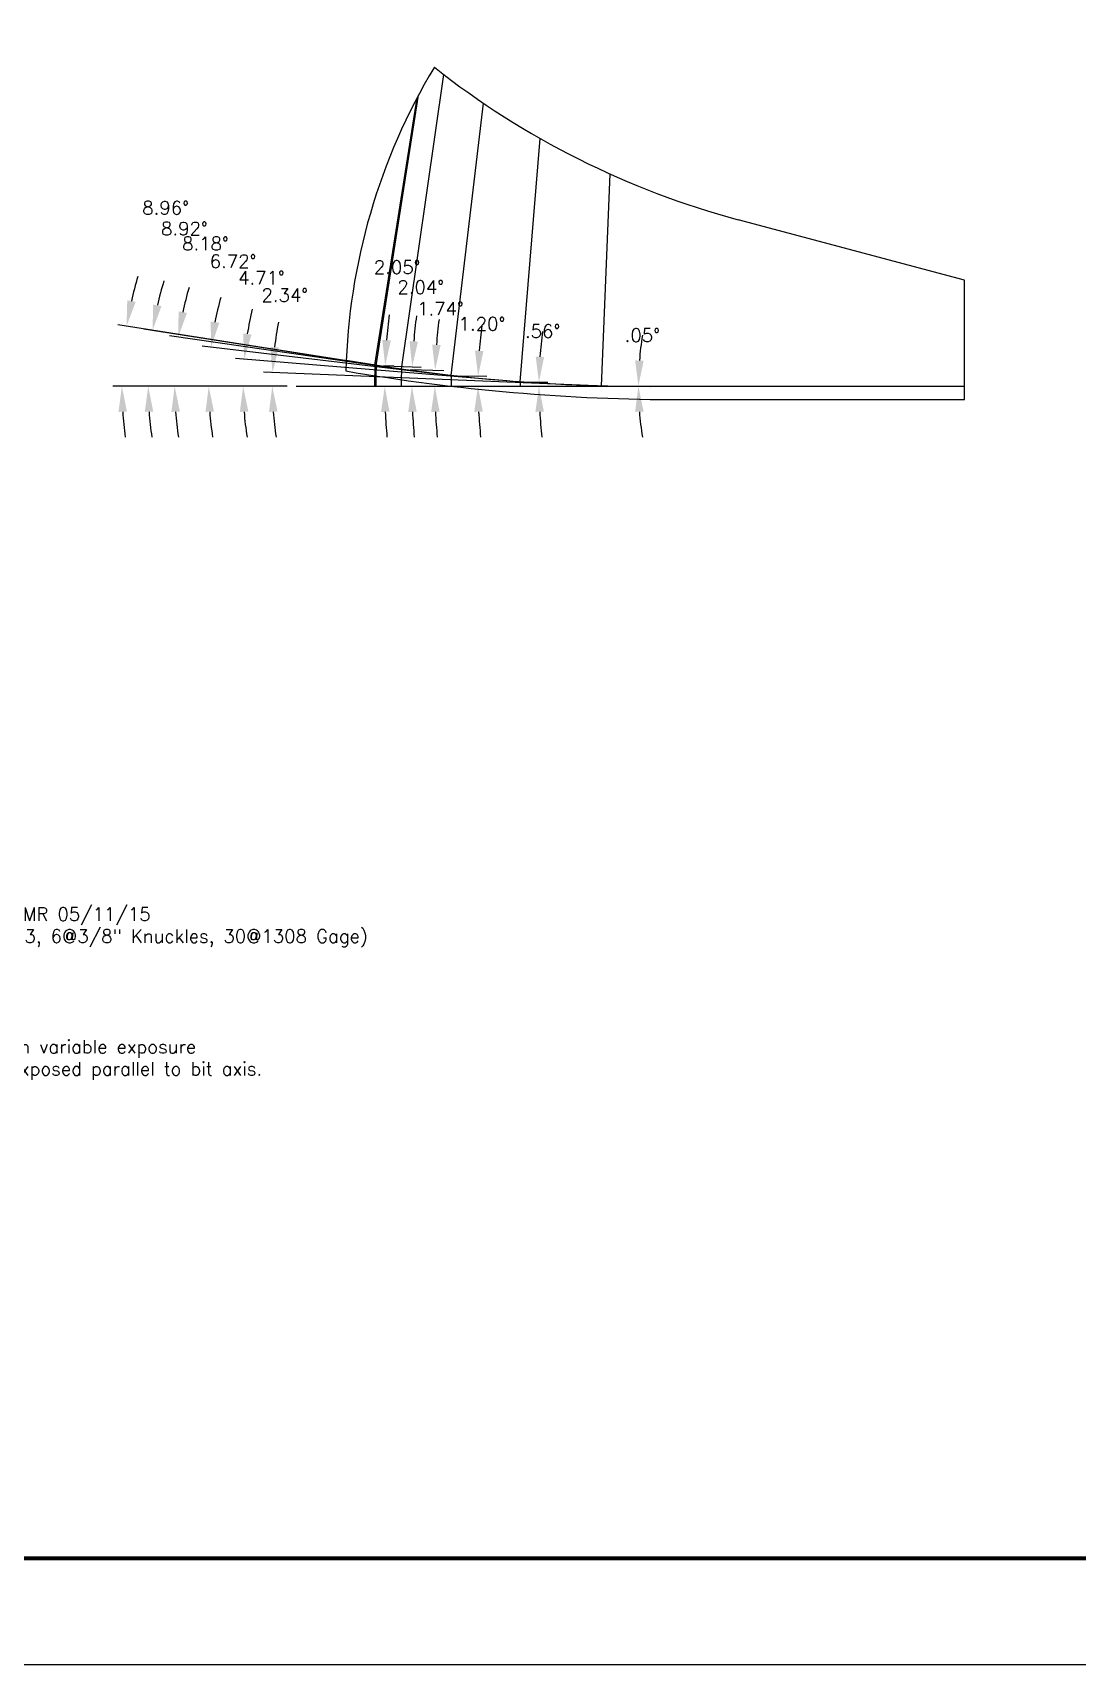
# Model space of a CAD drawing. Extents: x 72.5 to 140.5, y -17.7 to 26.
# Drawn here: x 124.52 to 131.91, y 3.96 to 15.5 of the extents above; entities that cross this region are included whole.
import ezdxf
from ezdxf.enums import TextEntityAlignment as Align

# ---------------------------------------------------------------- set-up
doc = ezdxf.new("R2010")
doc.units = 0
doc.header["$MEASUREMENT"] = 0
doc.header["$PDMODE"] = 3
doc.layers.get('0').update_dxf_attribs({"linetype": 'CONTINUOUS'})
doc.layers.get('Defpoints').update_dxf_attribs({"color": 10, "linetype": 'CONTINUOUS'})
for name, color, linetype in [('Dims', 4, 'CONTINUOUS'), ('ODG-42639R1', 7, 'CONTINUOUS'), ('Title Block', 7, 'CONTINUOUS')]:
    doc.layers.add(name, color=color, linetype=linetype)
doc.styles.add('RomanD', font='romand.shx', dxfattribs={"width": 0.9})
doc.styles.add('RomanS', font='romans')
doc.dimstyles.get("Standard").update_dxf_attribs({"dimtxt": 0.094, "dimasz": 0.18, "dimexe": 0.0625, "dimexo": 0.0625, "dimgap": 0.09, "dimtad": 0, "dimtih": 1, "dimtoh": 1, "dimdec": 4, "dimzin": 4, "dimdsep": 46, "dimtxsty": 'RomanS', "dimcen": 0.09, "dimazin": 1, "dimtfac": 1, "dimtdec": 4, "dimtofl": 0, "dimtmove": 0, "dimatfit": 1, "dimfxl": 1, "dimtolj": 1, "dimtzin": 0, "dimarcsym": 0})

# ---------------------------------------------------------------- blocks, each defined once
blk = doc.blocks.new('*D91')
at = {"layer": 'Defpoints', "color": 0, "transparency": 16777216}
for p in [(126.215, 13.028), (126.384, 12.996), (128.51, 12.999), (128.573, 12.996), (129.109, 12.996)]:
    blk.add_point(p, dxfattribs=at)
at = {"layer": 'Dims', "color": 0, "lineweight": -2, "transparency": 16777216}
for p, q in [((128.448, 13.002), (126.154, 13.095)), ((126.321, 12.996), (126.152, 12.996))]:
    blk.add_line(p, q, dxfattribs=at)
for start, end in [(168.9878, 173.3251), (184.3374, 188.6747)]:
    blk.add_arc((128.593, 12.996), 2.378, start, end, dxfattribs=at)
at = {"layer": 'Dims', "color": 0, "transparency": 16777216}
for points in [[(126.261, 13.27), (126.201, 13.274), (126.217, 13.093)], [(126.192, 12.815), (126.252, 12.817), (126.215, 12.996)]]:
    blk.add_solid(points, dxfattribs=at)
at = {"layer": 'Dims', "color": 0, "transparency": 16777216, "insert": (126.304, 13.641), "char_height": 0.094, "attachment_point": 5, "style": 'RomanS'}
blk.add_mtext('\\A1;2.34°', dxfattribs=at)
blk = doc.blocks.new('*D92')
at = {"layer": 'Defpoints', "color": 0, "transparency": 16777216}
for p in [(126.01, 13.06), (126.384, 12.996), (127.935, 13.029), (127.998, 13.024), (129.109, 12.996)]:
    blk.add_point(p, dxfattribs=at)
at = {"layer": 'Dims', "color": 0, "lineweight": -2, "transparency": 16777216}
for p, q in [((127.873, 13.034), (125.955, 13.192)), ((126.321, 12.996), (125.947, 12.996))]:
    blk.add_line(p, q, dxfattribs=at)
for start, end in [(166.4456, 170.8691), (184.4235, 188.847)]:
    blk.add_arc((128.341, 12.996), 2.332, start, end, dxfattribs=at)
at = {"layer": 'Dims', "color": 0, "transparency": 16777216}
for points in [[(126.068, 13.362), (126.009, 13.369), (126.017, 13.187)], [(125.986, 12.815), (126.046, 12.817), (126.009, 12.996)]]:
    blk.add_solid(points, dxfattribs=at)
at = {"layer": 'Dims', "color": 0, "transparency": 16777216, "insert": (126.139, 13.764), "char_height": 0.094, "attachment_point": 5, "style": 'RomanS'}
blk.add_mtext('\\A1;4.71°', dxfattribs=at)
blk = doc.blocks.new('*D93')
at = {"layer": 'Defpoints', "color": 0, "transparency": 16777216}
for p in [(125.768, 13.088), (127.449, 13.075), (127.511, 13.068), (126.384, 12.996), (129.109, 12.996)]:
    blk.add_point(p, dxfattribs=at)
at = {"layer": 'Dims', "color": 0, "lineweight": -2, "transparency": 16777216}
for p, q in [((127.387, 13.083), (125.72, 13.279)), ((126.321, 12.996), (125.703, 12.996))]:
    blk.add_line(p, q, dxfattribs=at)
for start, end in [(164.5461, 168.9149), (184.3688, 188.7376)]:
    blk.add_arc((128.127, 12.996), 2.361, start, end, dxfattribs=at)
at = {"layer": 'Dims', "color": 0, "transparency": 16777216}
for points in [[(125.84, 13.445), (125.78, 13.454), (125.782, 13.272)], [(125.743, 12.815), (125.803, 12.817), (125.766, 12.996)]]:
    blk.add_solid(points, dxfattribs=at)
at = {"layer": 'Dims', "color": 0, "transparency": 16777216, "insert": (125.938, 13.88), "char_height": 0.094, "attachment_point": 5, "style": 'RomanS'}
blk.add_mtext('\\A1;6.72°', dxfattribs=at)
blk = doc.blocks.new('*D94')
at = {"layer": 'Defpoints', "color": 0, "transparency": 16777216}
for p in [(125.528, 13.112), (127.097, 13.121), (127.159, 13.112), (126.384, 12.996), (129.109, 12.996)]:
    blk.add_point(p, dxfattribs=at)
at = {"layer": 'Dims', "color": 0, "lineweight": -2, "transparency": 16777216}
for p, q in [((127.035, 13.13), (125.488, 13.352)), ((126.321, 12.996), (125.463, 12.996))]:
    blk.add_line(p, q, dxfattribs=at)
for start, end in [(163.3885, 167.6058), (184.2173, 188.4346)]:
    blk.add_arc((127.971, 12.996), 2.446, start, end, dxfattribs=at)
at = {"layer": 'Dims', "color": 0, "transparency": 16777216}
for points in [[(125.612, 13.515), (125.553, 13.526), (125.55, 13.344)], [(125.502, 12.815), (125.562, 12.817), (125.525, 12.996)]]:
    blk.add_solid(points, dxfattribs=at)
at = {"layer": 'Dims', "color": 0, "transparency": 16777216, "insert": (125.743, 14.005), "char_height": 0.094, "attachment_point": 5, "style": 'RomanS'}
blk.add_mtext('\\A1;8.18°', dxfattribs=at)
blk = doc.blocks.new('*D97')
at = {"layer": 'Defpoints', "color": 0, "transparency": 16777216}
for p in [(128.541, 12.998), (128.541, 12.996), (128.803, 12.996), (131.109, 12.996)]:
    blk.add_point(p, dxfattribs=at)
at = {"layer": 'Dims', "color": 0, "lineweight": -2, "transparency": 16777216}
for p, q in [((128.604, 12.998), (128.865, 12.998)), ((128.604, 12.996), (128.865, 12.996))]:
    blk.add_line(p, q, dxfattribs=at)
for start, end in [(171.0063, 175.4796), (184.4732, 188.9464)]:
    blk.add_arc((131.109, 12.996), 2.306, start, end, dxfattribs=at)
at = {"layer": 'Dims', "color": 0, "transparency": 16777216}
for points in [[(128.84, 13.176), (128.78, 13.179), (128.803, 12.998)], [(128.78, 12.815), (128.84, 12.817), (128.803, 12.996)]]:
    blk.add_solid(points, dxfattribs=at)
at = {"layer": 'Dims', "color": 0, "transparency": 16777216, "insert": (128.831, 13.357), "char_height": 0.094, "attachment_point": 5, "style": 'RomanS'}
blk.add_mtext('\\A1;.05°', dxfattribs=at)
blk = doc.blocks.new('*D98')
at = {"layer": 'Defpoints', "color": 0, "transparency": 16777216}
for p in [(127.966, 13.027), (127.966, 12.996), (128.1, 13.006), (131.109, 12.996)]:
    blk.add_point(p, dxfattribs=at)
at = {"layer": 'Dims', "color": 0, "lineweight": -2, "transparency": 16777216}
for p, q in [((128.029, 13.026), (128.163, 13.025)), ((128.029, 12.996), (128.163, 12.996))]:
    blk.add_line(p, q, dxfattribs=at)
for start, end in [(172.5811, 176.0093), (183.4282, 186.8563)]:
    blk.add_arc((131.109, 12.996), 3.009, start, end, dxfattribs=at)
at = {"layer": 'Dims', "color": 0, "transparency": 16777216}
for points in [[(128.137, 13.204), (128.077, 13.206), (128.1, 13.025)], [(128.075, 12.815), (128.135, 12.817), (128.1, 12.996)]]:
    blk.add_solid(points, dxfattribs=at)
at = {"layer": 'Dims', "color": 0, "transparency": 16777216, "insert": (128.126, 13.386), "char_height": 0.094, "attachment_point": 5, "style": 'RomanS'}
blk.add_mtext('\\A1;.56°', dxfattribs=at)
blk = doc.blocks.new('*D99')
at = {"layer": 'Defpoints', "color": 0, "transparency": 16777216}
for p in [(127.48, 13.072), (127.479, 12.996), (127.669, 13.02), (131.109, 12.996)]:
    blk.add_point(p, dxfattribs=at)
at = {"layer": 'Dims', "color": 0, "lineweight": -2, "transparency": 16777216}
for p, q in [((127.543, 13.071), (127.732, 13.067)), ((127.542, 12.996), (127.731, 12.996))]:
    blk.add_line(p, q, dxfattribs=at)
for start, end in [(172.801, 175.7993), (182.9982, 185.9964)]:
    blk.add_arc((131.109, 12.996), 3.44, start, end, dxfattribs=at)
at = {"layer": 'Dims', "color": 0, "transparency": 16777216}
for points in [[(127.708, 13.246), (127.648, 13.249), (127.67, 13.068)], [(127.643, 12.815), (127.703, 12.817), (127.669, 12.996)]]:
    blk.add_solid(points, dxfattribs=at)
at = {"layer": 'Dims', "color": 0, "transparency": 16777216, "insert": (127.697, 13.437), "char_height": 0.094, "attachment_point": 5, "style": 'RomanS'}
blk.add_mtext('\\A1;1.20°', dxfattribs=at)
blk = doc.blocks.new('*D100')
at = {"layer": 'Defpoints', "color": 0, "transparency": 16777216}
for p in [(127.128, 13.117), (127.126, 12.996), (127.364, 13.034), (131.109, 12.996)]:
    blk.add_point(p, dxfattribs=at)
at = {"layer": 'Dims', "color": 0, "lineweight": -2, "transparency": 16777216}
for p, q in [((127.191, 13.115), (127.428, 13.108)), ((127.189, 12.996), (127.426, 12.996))]:
    blk.add_line(p, q, dxfattribs=at)
for start, end in [(172.7487, 175.5028), (182.7541, 185.5082)]:
    blk.add_arc((131.109, 12.996), 3.745, start, end, dxfattribs=at)
at = {"layer": 'Dims', "color": 0, "transparency": 16777216}
for points in [[(127.405, 13.288), (127.345, 13.291), (127.366, 13.11)], [(127.338, 12.815), (127.398, 12.816), (127.364, 12.996)]]:
    blk.add_solid(points, dxfattribs=at)
at = {"layer": 'Dims', "color": 0, "transparency": 16777216, "insert": (127.404, 13.545), "char_height": 0.094, "attachment_point": 5, "style": 'RomanS'}
blk.add_mtext('\\A1;1.74°', dxfattribs=at)
blk = doc.blocks.new('*D115')
at = {"layer": 'Defpoints', "color": 0, "transparency": 16777216}
for p in [(125.156, 13.138), (126.91, 13.15), (126.971, 13.14), (126.384, 12.996), (129.109, 12.996)]:
    blk.add_point(p, dxfattribs=at)
at = {"layer": 'Dims', "color": 0, "lineweight": -2, "transparency": 16777216}
for p, q in [((126.848, 13.16), (125.124, 13.431)), ((126.321, 12.996), (125.089, 12.996))]:
    blk.add_line(p, q, dxfattribs=at)
for start, end in [(163.5022, 167.2725), (183.7703, 187.5406)]:
    blk.add_arc((127.888, 12.996), 2.736, start, end, dxfattribs=at)
at = {"layer": 'Dims', "color": 0, "transparency": 16777216}
for points in [[(125.249, 13.593), (125.19, 13.604), (125.185, 13.422)], [(125.128, 12.815), (125.188, 12.817), (125.152, 12.996)]]:
    blk.add_solid(points, dxfattribs=at)
at = {"layer": 'Dims', "color": 0, "transparency": 16777216, "insert": (125.461, 14.258), "char_height": 0.094, "attachment_point": 5, "style": 'RomanS'}
blk.add_mtext('\\A1;8.96°', dxfattribs=at)
blk = doc.blocks.new('*D116')
at = {"layer": 'Defpoints', "color": 0, "transparency": 16777216}
for p in [(126.941, 13.145), (127.011, 13.045), (126.938, 12.996), (131.109, 12.996)]:
    blk.add_point(p, dxfattribs=at)
at = {"layer": 'Dims', "color": 0, "lineweight": -2, "transparency": 16777216}
for p, q in [((127.003, 13.143), (127.075, 13.14)), ((127, 12.996), (127.073, 12.996))]:
    blk.add_line(p, q, dxfattribs=at)
for start, end in [(172.9157, 175.4321), (182.5165, 185.0329)]:
    blk.add_arc((131.109, 12.996), 4.099, start, end, dxfattribs=at)
at = {"layer": 'Dims', "color": 0, "transparency": 16777216}
for points in [[(127.053, 13.32), (126.993, 13.324), (127.013, 13.142)], [(126.984, 12.815), (127.044, 12.816), (127.01, 12.996)]]:
    blk.add_solid(points, dxfattribs=at)
at = {"layer": 'Dims', "color": 0, "transparency": 16777216, "insert": (127.098, 13.838), "char_height": 0.094, "attachment_point": 5, "style": 'RomanS'}
blk.add_mtext('\\A1;2.05°', dxfattribs=at)
blk = doc.blocks.new('*D123')
at = {"layer": 'Defpoints', "color": 0, "transparency": 16777216}
for p in [(125.341, 13.128), (126.918, 13.148), (126.98, 13.139), (126.384, 12.996), (129.109, 12.996)]:
    blk.add_point(p, dxfattribs=at)
at = {"layer": 'Dims', "color": 0, "lineweight": -2, "transparency": 16777216}
for p, q in [((126.857, 13.158), (125.307, 13.401)), ((126.321, 12.996), (125.275, 12.996))]:
    blk.add_line(p, q, dxfattribs=at)
for start, end in [(163.0002, 167.0393), (184.0391, 188.0783)]:
    blk.add_arc((127.892, 12.996), 2.554, start, end, dxfattribs=at)
at = {"layer": 'Dims', "color": 0, "transparency": 16777216}
for points in [[(125.432, 13.563), (125.373, 13.574), (125.369, 13.392)], [(125.314, 12.815), (125.374, 12.817), (125.338, 12.996)]]:
    blk.add_solid(points, dxfattribs=at)
at = {"layer": 'Dims', "color": 0, "transparency": 16777216, "insert": (125.594, 14.111), "char_height": 0.094, "attachment_point": 5, "style": 'RomanS'}
blk.add_mtext('\\A1;8.92°', dxfattribs=at)
blk = doc.blocks.new('*D124')
at = {"layer": 'Defpoints', "color": 0, "transparency": 16777216}
for p in [(126.949, 13.144), (127.202, 13.042), (126.947, 12.996), (131.109, 12.996)]:
    blk.add_point(p, dxfattribs=at)
at = {"layer": 'Dims', "color": 0, "lineweight": -2, "transparency": 16777216}
for p, q in [((127.012, 13.141), (127.267, 13.132)), ((127.009, 12.996), (127.264, 12.996))]:
    blk.add_line(p, q, dxfattribs=at)
for start, end in [(172.6832, 175.3231), (182.6399, 185.2797)]:
    blk.add_arc((131.109, 12.996), 3.907, start, end, dxfattribs=at)
at = {"layer": 'Dims', "color": 0, "transparency": 16777216}
for points in [[(127.245, 13.312), (127.185, 13.316), (127.204, 13.135)], [(127.176, 12.815), (127.236, 12.816), (127.202, 12.996)]]:
    blk.add_solid(points, dxfattribs=at)
at = {"layer": 'Dims', "color": 0, "transparency": 16777216, "insert": (127.265, 13.698), "char_height": 0.094, "attachment_point": 5, "style": 'RomanS'}
blk.add_mtext('\\A1;2.04°', dxfattribs=at)
blk = doc.blocks.new('COT_Dblock')
at = {"layer": 'Title Block', "color": 8}
blk.add_lwpolyline([(0, 0), (34, 0), (34, 22), (0, 22)], close=True, dxfattribs=at)
at = {"layer": 'Title Block', "const_width": 0.03}
blk.add_lwpolyline([(33.13, 21.25), (0.87, 21.25), (0.87, 0.75), (33.13, 0.75)], close=True, dxfattribs=at)
at = {"layer": 'Title Block', "color": 1, "style": 'RomanS', "flags": 8}
for tag, p in [('FNAME', (0.62, 3.75)), ('REVDATE', (0.62, 2.25)), ('USER', (0.62, 0.75))]:
    blk.add_attdef(tag, text='', height=0.047, rotation=90, dxfattribs=at).set_placement(p, align=Align.BOTTOM_LEFT)
at = {"layer": 'Title Block', "color": 3, "style": 'RomanS', "flags": 8}
blk.add_attdef('DRAWN', text='', height=0.11, dxfattribs=at).set_placement((28.7, 1.984), align=Align.MIDDLE_CENTER)
at = {"layer": 'Title Block', "color": 3, "style": 'RomanD', "width": 0.9, "flags": 8}
for tag, height, p in [('TITL1', 0.125, (31.337, 1.684)), ('TITL2', 0.094, (31.337, 1.514)), ('TITL3', 0.094, (31.337, 1.374))]:
    blk.add_attdef(tag, text='', height=height, dxfattribs=at).set_placement(p, align=Align.MIDDLE_CENTER)
at = {"layer": 'Title Block', "color": 3, "style": 'RomanS', "flags": 8}
for tag, p in [('DDATE', (28.356, 1.672)), ('CHECK', (28.356, 1.406)), ('MATRL', (28.356, 1.149)), ('PDATE', (28.356, 0.883)), ('SCALE', (29.896, 0.855)), ('SHEET', (32.005, 0.855))]:
    blk.add_attdef(tag, text='', height=0.094, dxfattribs=at).set_placement(p, align=Align.MIDDLE_LEFT)
for tag, p in [('FSCM#', (30.337, 1.121)), ('DWG#', (31.81, 1.121)), ('REV#', (32.97, 1.121))]:
    blk.add_attdef(tag, text='', height=0.094, dxfattribs=at).set_placement(p, align=Align.TOP_CENTER)

msp = doc.modelspace()

# ---------------------------------------------------------------- linework, layer by layer
for p, q in [((131.10893, 13.74566), (129.50893, 14.17438)), ((131.10893, 12.99566), (131.10893, 13.74566)), ((131.10893, 12.90191), (131.10893, 12.99566)), ((129.10893, 12.90191), (131.10893, 12.90191))]:
    msp.add_line(p, q)
at = {"color": 5}
msp.add_line((129.10893, 12.99566), (126.38371, 12.99566), dxfattribs=at)
at = {"color": 1}
msp.add_line((131.10893, 12.99566), (129.10893, 12.99566), dxfattribs=at)
at = {"color": 1, "flags": 128}
msp.add_lwpolyline([(129.10893, 12.99566, -0.04817457), (126.73777, 13.17874, -0.04817457)], format="xyb", dxfattribs=at)
for centre, radius, start, end in [((131.10893, 12.99566), 4.375, 148.949615, 178.57318), ((131.04964, 19.92438), 5.95284, 231.70751, 255), ((129.10893, 26.90191), 14, 260.238578, 270)]:
    msp.add_arc(centre, radius, start, end)
at = {"layer": 'Dims'}
for p, q in [((127.12815, 13.1168), (127.42753, 15.20033)), ((126.94059, 13.14496), (127.23857, 15.03548)), ((126.94915, 13.14361), (127.24932, 15.05575)), ((127.48027, 13.07183), (127.70716, 14.99851)), ((127.96637, 13.02651), (128.10821, 14.74903)), ((128.54136, 12.99777), (128.60259, 14.49775)), ((126.90972, 13.14983), (126.97146, 13.1401))]:
    msp.add_line(p, q, dxfattribs=at)
msp.add_arc((131.10893, 12.99566), 4.17102, 177.948589, 180, dxfattribs=at)
at = {"layer": 'ODG-42639R1'}
for p, q in [((126.91828, 13.14846), (126.98002, 13.13877)), ((127.15908, 13.11235), (127.09722, 13.12124)), ((127.51131, 13.06817), (127.44924, 13.07548)), ((127.99751, 13.02395), (127.93522, 13.02908)), ((127.96637, 13.02651), (127.96637, 13.02651)), ((128.51014, 12.99905), (128.57258, 12.9965))]:
    msp.add_line(p, q, dxfattribs=at)
for radius, start in [(4.16242, 177.962937), (3.98263, 178.256925), (3.62946, 178.797478), (3.14272, 179.437432), (2.56757, 179.952782)]:
    msp.add_arc((131.10893, 12.99566), radius, start, 180, dxfattribs=at)

# ---------------------------------------------------------------- block references
msp.add_blockref('COT_Dblock', (106.49537, 3.9569))

# ---------------------------------------------------------------- texts
at = {"insert": (121.98852, 9.31011), "char_height": 0.09375, "width": 7.2757161, "attachment_point": 1, "style": 'RomanS'}
msp.add_mtext('8-3/4" 611-SR(K)(BR) ASSY#2077 VMR 05/11/15\\P81 Total elements (39@1111, 12@1313, 6@3/8" Knuckles, 30@1308 Gage)\\P\\P(6) 60 Series Nozzles\\P\\PCutting structure ref. notes:\\P3 Start "Opposed" non-redundant with variable exposure\\PSecondary blade cutters are equally exposed parallel to bit axis.\\P\\P  ', dxfattribs=at)

# ---------------------------------------------------------------- dimensions: what is measured, and where the dimension line sits
at = {"layer": 'Dims'}
for base, line2, picture, middle in [((125.15568, 13.13816), ((126.90972, 13.14983), (126.97146, 13.1401)), '*D115', (125.46055, 14.25792)), ((125.34126, 13.12815), ((126.91828, 13.14846), (126.98002, 13.13877)), '*D123', (125.59429, 14.1111)), ((125.52799, 13.11197), ((127.15908, 13.11235), (127.09722, 13.12124)), '*D94', (125.74334, 14.00532)), ((125.76764, 13.0879), ((127.51131, 13.06817), (127.44924, 13.07548)), '*D93', (125.93768, 13.87994)), ((126.00992, 13.05951), ((127.99751, 13.02395), (127.93522, 13.02908)), '*D92', (126.13939, 13.76439)), ((126.21507, 13.028), ((128.51014, 12.99905), (128.57258, 12.9965)), '*D91', (126.30421, 13.64146))]:
    dim = msp.add_angular_dim_2l(base=base, line1=((129.10893, 12.99566), (126.38371, 12.99566)), line2=line2, dimstyle='Standard', dxfattribs=at)
    dim.commit()
    dim.dimension.update_dxf_attribs({"geometry": picture, "text_midpoint": middle, "dimtype": 162})
for base, p1, p2, picture, middle in [((127.0106, 13.04457), (126.94059, 13.14496), (126.93791, 12.99566), '*D116', (127.09779, 13.83795)), ((127.20215, 13.04196), (126.94915, 13.14361), (126.94652, 12.99566), '*D124', (127.26544, 13.6976)), ((127.36409, 13.03363), (127.12815, 13.1168), (127.12631, 12.99566), '*D100', (127.40447, 13.54539)), ((127.66884, 13.01972), (127.48027, 13.07183), (127.47947, 12.99566), '*D99', (127.69721, 13.43721)), ((128.10011, 13.0055), (127.96637, 13.02651), (127.96621, 12.99566), '*D98', (128.12555, 13.38616)), ((128.8028, 12.99629), (128.54136, 12.99777), (128.54136, 12.99566), '*D97', (128.83126, 13.35687))]:
    dim = msp.add_angular_dim_3p(base=base, center=(131.10893, 12.99566), p1=p1, p2=p2, dimstyle='Standard', dxfattribs=at)
    dim.commit()
    dim.dimension.update_dxf_attribs({"geometry": picture, "text_midpoint": middle, "dimtype": 165})

doc.saveas('drawing.dxf')
